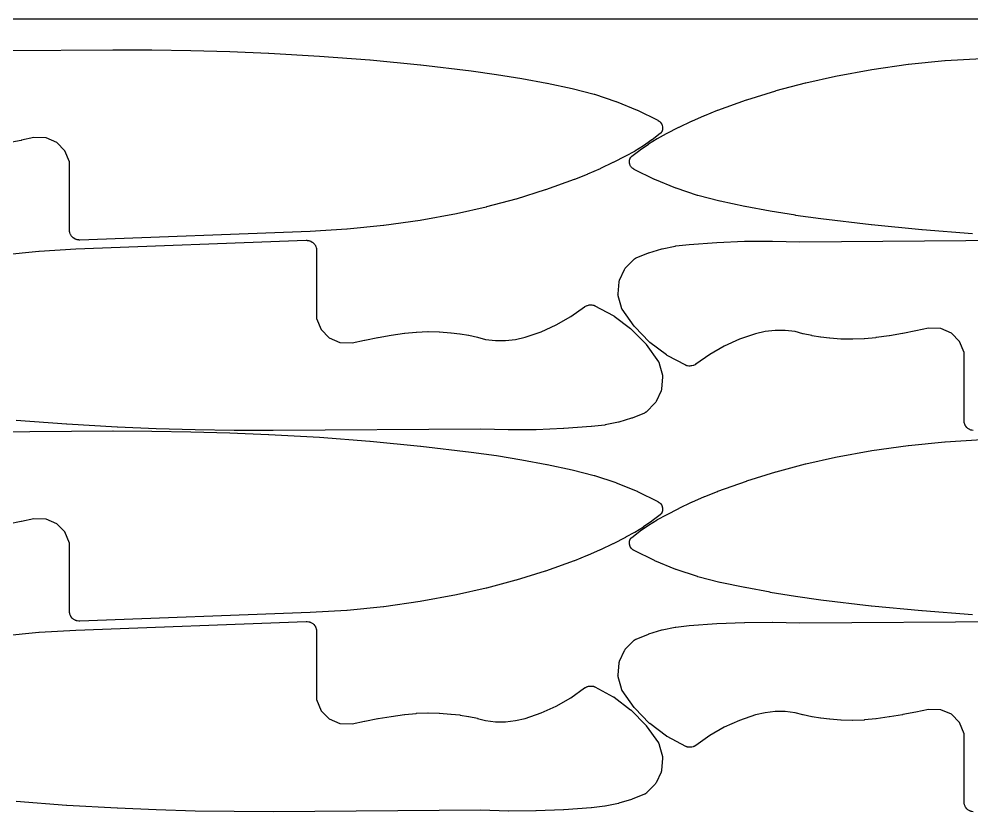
# Model space of a CAD drawing. Header units: metres. Extents: x 0 to 3000, y 0 to 1240.
# Drawn here: x 735.8 to 1070.2, y 961.7 to 1240 of the extents above; entities that cross this region are included whole.
import ezdxf

# ---------------------------------------------------------------- set-up
doc = ezdxf.new("R2010")
doc.units = ezdxf.units.M

msp = doc.modelspace()

# ---------------------------------------------------------------- linework, layer by layer
at = {"color": 7}
msp.add_lwpolyline([(0, 0), (3000, 0), (3000, 1240), (0, 1240), (0, 0)], close=True, dxfattribs=at)
at = {"color": 1}
for points in [[(695.85, 1228.71), (768.73, 1229.23), (768.74, 1229.23), (768.75, 1229.23), (782.4, 1229.18), (782.42, 1229.18), (796.06, 1228.95), (796.09, 1228.95), (809.72, 1228.57), (809.75, 1228.57), (823.38, 1228.02), (823.4, 1228.01), (823.41, 1228.01), (841.18, 1227.02), (841.22, 1227.02), (858.95, 1225.65), (858.99, 1225.65), (876.7, 1223.91), (876.74, 1223.91), (894.41, 1221.81), (894.43, 1221.81), (894.45, 1221.81), (903.32, 1220.56), (903.36, 1220.55), (912.2, 1219.11), (912.24, 1219.1), (921.05, 1217.46), (921.09, 1217.45), (929.86, 1215.61), (929.9, 1215.6), (929.94, 1215.59), (937.61, 1213.62), (937.75, 1213.58), (945.25, 1211.08), (945.38, 1211.04), (952.7, 1208.03), (952.83, 1207.97), (959.93, 1204.47), (959.95, 1204.46), (959.97, 1204.45), (960.03, 1204.41), (960.1, 1204.37), (960.12, 1204.36), (960.14, 1204.35), (960.46, 1204.13), (960.62, 1204.02), (960.77, 1203.89), (960.9, 1203.75), (961.02, 1203.59), (961.23, 1203.28), (961.33, 1203.12), (961.41, 1202.95), (961.48, 1202.77), (961.53, 1202.59), (961.61, 1202.22), (961.65, 1202.03), (961.66, 1201.84), (961.66, 1201.64), (961.63, 1201.45), (961.57, 1201.06), (961.56, 1201.01), (961.55, 1200.96), (961.53, 1200.92), (961.52, 1200.87), (961.51, 1200.82), (961.49, 1200.77), (961.48, 1200.73), (961.46, 1200.69), (961.44, 1200.64), (961.42, 1200.59), (961.4, 1200.55), (961.38, 1200.51), (961.36, 1200.46), (961.34, 1200.41), (961.31, 1200.38), (961.29, 1200.34), (961.26, 1200.29), (961.23, 1200.25), (961.2, 1200.21), (961.18, 1200.17), (961.14, 1200.14), (961.11, 1200.09), (961.08, 1200.06), (961.05, 1200.03), (961.01, 1199.99), (960.97, 1199.95), (960.94, 1199.92), (960.91, 1199.89), (960.86, 1199.86), (960.83, 1199.82), (958.02, 1197.64), (957.93, 1197.57), (955, 1195.54), (954.91, 1195.48), (951.88, 1193.63), (951.78, 1193.57), (948.64, 1191.89), (948.63, 1191.88), (948.61, 1191.87), (944.28, 1189.63), (944.22, 1189.6), (939.82, 1187.5), (939.76, 1187.47), (935.29, 1185.51), (935.23, 1185.49), (930.7, 1183.67), (930.66, 1183.66), (930.63, 1183.65), (920.56, 1180.04), (920.48, 1180.01), (910.27, 1176.83), (910.19, 1176.8), (899.86, 1174.04), (899.78, 1174.02), (889.34, 1171.68), (889.31, 1171.67), (889.27, 1171.67), (876.6, 1169.33), (876.52, 1169.32), (863.78, 1167.51), (863.7, 1167.5), (850.89, 1166.23), (850.8, 1166.22), (837.95, 1165.47), (837.93, 1165.47), (837.91, 1165.47), (757.08, 1162.44), (756.99, 1162.44), (756.9, 1162.44), (756.89, 1162.44), (756.89, 1162.44), (756.8, 1162.45), (756.71, 1162.46), (756.15, 1162.54), (755.97, 1162.58), (755.79, 1162.63), (755.62, 1162.7), (755.46, 1162.79), (754.99, 1163.06), (754.83, 1163.16), (754.69, 1163.27), (754.56, 1163.39), (754.43, 1163.53), (754.09, 1163.95), (753.98, 1164.1), (753.89, 1164.26), (753.81, 1164.43), (753.74, 1164.6), (753.57, 1165.13), (753.56, 1165.15), (753.56, 1165.16), (753.54, 1165.24), (753.52, 1165.32), (753.52, 1165.34), (753.51, 1165.35), (753.5, 1165.43), (753.49, 1165.52), (753.48, 1165.53), (753.48, 1165.55), (753.48, 1165.63), (753.47, 1165.71), (753.47, 1165.73), (753.47, 1165.74), (753.47, 1189.83), (751.89, 1193.75), (751.89, 1193.75), (749.05, 1196.65), (745.33, 1198.28), (740.95, 1198.38), (736.59, 1197.44), (736.55, 1197.43), (731.94, 1196.54)], [(1070.44, 1164.66), (1052.71, 1166.02), (1052.67, 1166.03), (1034.96, 1167.76), (1034.92, 1167.76), (1017.25, 1169.86), (1017.23, 1169.86), (1017.21, 1169.87), (1008.34, 1171.11), (1008.3, 1171.12), (999.46, 1172.56), (999.42, 1172.57), (990.61, 1174.21), (990.57, 1174.22), (981.81, 1176.06), (981.76, 1176.07), (981.72, 1176.08), (974.05, 1178.05), (973.91, 1178.09), (966.41, 1180.59), (966.28, 1180.64), (958.96, 1183.64), (958.84, 1183.7), (951.73, 1187.2), (951.71, 1187.22), (951.69, 1187.23), (951.63, 1187.26), (951.56, 1187.3), (951.54, 1187.31), (951.52, 1187.32), (951.2, 1187.54), (951.04, 1187.65), (950.9, 1187.78), (950.76, 1187.92), (950.64, 1188.08), (950.43, 1188.39), (950.33, 1188.55), (950.25, 1188.72), (950.18, 1188.9), (950.13, 1189.08), (950.05, 1189.45), (950.01, 1189.64), (950, 1189.84), (950, 1190.03), (950.03, 1190.23), (950.09, 1190.61), (950.11, 1190.66), (950.11, 1190.71), (950.13, 1190.75), (950.14, 1190.8), (950.15, 1190.85), (950.17, 1190.9), (950.18, 1190.94), (950.2, 1190.99), (950.22, 1191.03), (950.24, 1191.08), (950.26, 1191.12), (950.28, 1191.17), (950.3, 1191.21), (950.33, 1191.26), (950.35, 1191.3), (950.37, 1191.34), (950.4, 1191.38), (950.43, 1191.42), (950.46, 1191.46), (950.49, 1191.5), (950.52, 1191.54), (950.55, 1191.58), (950.58, 1191.61), (950.61, 1191.65), (950.65, 1191.68), (950.69, 1191.72), (950.72, 1191.75), (950.76, 1191.78), (950.8, 1191.81), (950.84, 1191.85), (953.64, 1194.04), (953.73, 1194.1), (956.66, 1196.13), (956.75, 1196.19), (959.78, 1198.05), (959.88, 1198.1), (963.02, 1199.79), (963.03, 1199.79), (963.05, 1199.8), (967.38, 1202.04), (967.44, 1202.07), (971.84, 1204.17), (971.9, 1204.2), (976.37, 1206.16), (976.43, 1206.18), (980.96, 1208), (981, 1208.01), (981.03, 1208.03), (991.1, 1211.63), (991.18, 1211.66), (1001.39, 1214.85), (1001.47, 1214.87), (1011.8, 1217.63), (1011.88, 1217.65), (1022.32, 1219.99), (1022.35, 1220), (1022.39, 1220.01), (1035.06, 1222.34), (1035.14, 1222.35), (1047.88, 1224.16), (1047.97, 1224.17), (1060.77, 1225.45), (1060.86, 1225.45), (1073.71, 1226.2)], [(729.97, 1157.28), (742.77, 1158.55), (742.86, 1158.56), (755.71, 1159.31), (755.73, 1159.31), (755.75, 1159.31), (836.58, 1162.34), (836.67, 1162.34), (836.76, 1162.34), (836.77, 1162.34), (836.77, 1162.34), (836.86, 1162.33), (836.95, 1162.32), (837.51, 1162.23), (837.69, 1162.2), (837.87, 1162.14), (838.04, 1162.08), (838.21, 1161.99), (838.67, 1161.72), (838.83, 1161.62), (838.97, 1161.51), (839.1, 1161.39), (839.23, 1161.25), (839.57, 1160.83), (839.68, 1160.68), (839.77, 1160.52), (839.86, 1160.35), (839.92, 1160.18), (840.09, 1159.65), (840.1, 1159.63), (840.1, 1159.62), (840.12, 1159.54), (840.14, 1159.46), (840.15, 1159.44), (840.15, 1159.43), (840.16, 1159.34), (840.18, 1159.26), (840.18, 1159.25), (840.18, 1159.23), (840.18, 1159.15), (840.19, 1159.07), (840.19, 1159.05), (840.19, 1159.03), (840.19, 1134.95), (841.77, 1131.03), (841.77, 1131.03), (844.62, 1128.13), (848.33, 1126.5), (852.71, 1126.4), (857.07, 1127.34), (857.11, 1127.35), (861.72, 1128.24), (861.77, 1128.25), (866.4, 1129.03), (866.44, 1129.03), (871.09, 1129.7), (871.13, 1129.71), (871.17, 1129.71), (875.12, 1130.11), (875.24, 1130.12), (879.2, 1130.28), (879.32, 1130.28), (883.28, 1130.2), (883.4, 1130.19), (887.35, 1129.87), (887.38, 1129.87), (887.41, 1129.87), (890.44, 1129.53), (890.55, 1129.51), (893.55, 1129.02), (893.66, 1129), (896.63, 1128.36), (896.73, 1128.33), (899.53, 1127.57), (902.99, 1127.18), (906.51, 1127.18), (910, 1127.57), (913.45, 1128.35), (919, 1130.24), (924.34, 1132.66), (929.42, 1135.58), (934.28, 1139.04), (934.36, 1139.09), (934.44, 1139.14), (934.44, 1139.14), (934.45, 1139.14), (934.53, 1139.18), (934.61, 1139.23), (934.97, 1139.39), (935.14, 1139.46), (935.32, 1139.51), (935.7, 1139.61), (935.88, 1139.64), (936.06, 1139.66), (936.45, 1139.68), (936.64, 1139.68), (936.83, 1139.67), (937.21, 1139.62), (937.28, 1139.61), (937.35, 1139.6), (937.38, 1139.59), (937.41, 1139.58), (937.47, 1139.56), (937.54, 1139.55), (937.57, 1139.54), (937.6, 1139.53), (937.66, 1139.5), (937.72, 1139.48), (937.75, 1139.47), (937.78, 1139.46), (937.84, 1139.43), (937.9, 1139.4), (944.36, 1135.94), (944.49, 1135.86), (944.62, 1135.77), (950.44, 1131.39), (950.56, 1131.29), (950.67, 1131.18), (955.74, 1125.96), (955.85, 1125.84), (955.94, 1125.72), (960.18, 1119.74), (960.21, 1119.69), (960.24, 1119.64), (960.26, 1119.61), (960.28, 1119.57), (960.31, 1119.52), (960.34, 1119.47), (960.35, 1119.43), (960.37, 1119.4), (960.39, 1119.34), (960.42, 1119.29), (960.43, 1119.25), (960.44, 1119.21), (960.46, 1119.16), (960.48, 1119.11), (961.59, 1114.99), (961.63, 1114.82), (961.65, 1114.64), (961.66, 1114.47), (961.65, 1114.29), (961.29, 1110.16), (961.27, 1109.99), (961.23, 1109.82), (961.18, 1109.66), (961.11, 1109.5), (959.38, 1105.74), (959.3, 1105.58), (959.2, 1105.43), (959.09, 1105.29), (958.98, 1105.16), (955.96, 1102.15), (955.96, 1102.14), (955.95, 1102.14), (955.88, 1102.08), (955.82, 1102.02), (955.81, 1102.01), (955.81, 1102.01), (955.73, 1101.95), (955.66, 1101.9), (955.65, 1101.9), (955.65, 1101.89), (955.57, 1101.85), (955.49, 1101.8), (955.48, 1101.8), (955.48, 1101.79), (955.4, 1101.75), (955.31, 1101.71), (955.31, 1101.71), (955.3, 1101.71), (950.96, 1099.94), (950.78, 1099.88), (946.31, 1098.53), (946.13, 1098.48), (941.55, 1097.54), (941.37, 1097.51), (936.71, 1097), (936.67, 1096.99), (936.64, 1096.99), (926.99, 1096.27), (926.92, 1096.27), (917.25, 1095.88), (917.19, 1095.88), (907.52, 1095.81), (907.45, 1095.81), (897.81, 1096.07), (824.93, 1095.55), (824.92, 1095.55), (824.91, 1095.55), (811.26, 1095.6), (811.24, 1095.6), (797.6, 1095.83), (797.57, 1095.83), (783.94, 1096.21), (783.91, 1096.21), (770.28, 1096.76), (770.26, 1096.76), (770.25, 1096.76), (752.49, 1097.76), (752.44, 1097.76), (734.71, 1099.13)], [(1070.71, 1095.57), (1070.15, 1095.65), (1069.97, 1095.69), (1069.79, 1095.74), (1069.62, 1095.81), (1069.46, 1095.9), (1068.99, 1096.17), (1068.83, 1096.27), (1068.69, 1096.38), (1068.56, 1096.5), (1068.43, 1096.64), (1068.09, 1097.06), (1067.98, 1097.21), (1067.89, 1097.37), (1067.81, 1097.53), (1067.74, 1097.71), (1067.57, 1098.24), (1067.56, 1098.26), (1067.56, 1098.27), (1067.54, 1098.35), (1067.52, 1098.43), (1067.52, 1098.45), (1067.51, 1098.46), (1067.5, 1098.54), (1067.49, 1098.62), (1067.48, 1098.64), (1067.48, 1098.66), (1067.48, 1098.74), (1067.47, 1098.82), (1067.47, 1098.83), (1067.47, 1098.85), (1067.47, 1122.94), (1065.89, 1126.86), (1065.89, 1126.86), (1063.05, 1129.76), (1059.33, 1131.39), (1054.95, 1131.49), (1050.59, 1130.54), (1050.55, 1130.53), (1045.94, 1129.65), (1045.89, 1129.64), (1041.26, 1128.86), (1041.22, 1128.85), (1036.57, 1128.19), (1036.53, 1128.18), (1036.49, 1128.17), (1032.54, 1127.78), (1032.42, 1127.77), (1028.46, 1127.61), (1028.34, 1127.61), (1024.38, 1127.69), (1024.26, 1127.7), (1020.31, 1128.02), (1020.28, 1128.02), (1020.25, 1128.02), (1017.22, 1128.36), (1017.11, 1128.37), (1014.11, 1128.86), (1014.01, 1128.88), (1011.03, 1129.53), (1010.93, 1129.55), (1008.13, 1130.31), (1004.67, 1130.71), (1001.15, 1130.71), (997.66, 1130.32), (994.21, 1129.54), (988.66, 1127.65), (983.32, 1125.23), (978.24, 1122.31), (973.38, 1118.85), (973.3, 1118.8), (973.22, 1118.75), (973.22, 1118.75), (973.21, 1118.74), (973.13, 1118.7), (973.05, 1118.66), (972.69, 1118.5), (972.52, 1118.43), (972.34, 1118.37), (971.96, 1118.28), (971.78, 1118.24), (971.6, 1118.23), (971.21, 1118.2), (971.02, 1118.2), (970.83, 1118.22), (970.45, 1118.27), (970.38, 1118.28), (970.32, 1118.29), (970.28, 1118.3), (970.25, 1118.3), (970.19, 1118.32), (970.13, 1118.34), (970.1, 1118.35), (970.06, 1118.36), (970, 1118.38), (969.94, 1118.4), (969.91, 1118.42), (969.88, 1118.43), (969.82, 1118.46), (969.76, 1118.49), (963.3, 1121.95), (963.17, 1122.03), (963.04, 1122.11), (957.22, 1126.5), (957.11, 1126.6), (956.99, 1126.7), (951.92, 1131.93), (951.81, 1132.05), (951.72, 1132.17), (947.48, 1138.15), (947.45, 1138.2), (947.42, 1138.24), (947.4, 1138.28), (947.38, 1138.31), (947.35, 1138.36), (947.32, 1138.41), (947.31, 1138.45), (947.29, 1138.49), (947.27, 1138.54), (947.25, 1138.59), (947.23, 1138.63), (947.22, 1138.67), (947.2, 1138.73), (947.19, 1138.78), (946.07, 1142.9), (946.03, 1143.07), (946.01, 1143.24), (946, 1143.42), (946.01, 1143.59), (946.37, 1147.72), (946.39, 1147.89), (946.43, 1148.06), (946.48, 1148.23), (946.55, 1148.39), (948.28, 1152.15), (948.37, 1152.3), (948.46, 1152.45), (948.57, 1152.59), (948.68, 1152.72), (951.7, 1155.74), (951.7, 1155.74), (951.71, 1155.75), (951.78, 1155.81), (951.84, 1155.87), (951.85, 1155.87), (951.86, 1155.88), (951.93, 1155.93), (952, 1155.99), (952.01, 1155.99), (952.01, 1156), (952.09, 1156.04), (952.17, 1156.09), (952.18, 1156.09), (952.18, 1156.09), (952.27, 1156.13), (952.35, 1156.17), (952.35, 1156.17), (952.36, 1156.18), (956.7, 1157.94), (956.88, 1158), (961.35, 1159.36), (961.53, 1159.4), (966.11, 1160.34), (966.29, 1160.37), (970.95, 1160.89), (970.99, 1160.89), (971.02, 1160.9), (980.67, 1161.61), (980.74, 1161.62), (990.41, 1162.01), (990.47, 1162.01), (1000.15, 1162.08), (1000.21, 1162.07), (1009.85, 1161.82), (1082.73, 1162.34)], [(695.85, 1094.92), (768.73, 1095.45), (768.74, 1095.45), (768.75, 1095.45), (782.4, 1095.39), (782.42, 1095.39), (796.06, 1095.17), (796.09, 1095.17), (809.72, 1094.78), (809.75, 1094.78), (823.38, 1094.23), (823.4, 1094.23), (823.41, 1094.23), (841.18, 1093.23), (841.22, 1093.23), (858.95, 1091.86), (858.99, 1091.86), (876.7, 1090.13), (876.74, 1090.12), (894.41, 1088.03), (894.43, 1088.02), (894.45, 1088.02), (903.32, 1086.77), (903.36, 1086.77), (912.2, 1085.32), (912.24, 1085.31), (921.05, 1083.67), (921.09, 1083.66), (929.86, 1081.83), (929.9, 1081.82), (929.94, 1081.81), (937.61, 1079.83), (937.75, 1079.79), (945.25, 1077.3), (945.38, 1077.25), (952.7, 1074.24), (952.83, 1074.19), (959.93, 1070.68), (959.95, 1070.67), (959.97, 1070.66), (960.03, 1070.62), (960.1, 1070.59), (960.12, 1070.57), (960.14, 1070.56), (960.46, 1070.35), (960.62, 1070.23), (960.77, 1070.11), (960.9, 1069.96), (961.02, 1069.81), (961.23, 1069.5), (961.33, 1069.34), (961.41, 1069.16), (961.48, 1068.99), (961.53, 1068.8), (961.61, 1068.44), (961.65, 1068.24), (961.66, 1068.05), (961.66, 1067.85), (961.63, 1067.66), (961.57, 1067.28), (961.56, 1067.23), (961.55, 1067.18), (961.53, 1067.13), (961.52, 1067.09), (961.51, 1067.04), (961.49, 1066.99), (961.48, 1066.94), (961.46, 1066.9), (961.44, 1066.85), (961.42, 1066.8), (961.4, 1066.76), (961.38, 1066.72), (961.36, 1066.68), (961.34, 1066.63), (961.31, 1066.59), (961.29, 1066.55), (961.26, 1066.51), (961.23, 1066.46), (961.2, 1066.43), (961.18, 1066.39), (961.14, 1066.35), (961.11, 1066.31), (961.08, 1066.28), (961.05, 1066.24), (961.01, 1066.2), (960.97, 1066.17), (960.94, 1066.14), (960.91, 1066.1), (960.86, 1066.07), (960.83, 1066.04), (958.02, 1063.85), (957.93, 1063.78), (955, 1061.76), (954.91, 1061.7), (951.88, 1059.84), (951.78, 1059.78), (948.64, 1058.1), (948.63, 1058.09), (948.61, 1058.09), (944.28, 1055.84), (944.22, 1055.82), (939.82, 1053.71), (939.76, 1053.69), (935.29, 1051.73), (935.23, 1051.7), (930.7, 1049.89), (930.66, 1049.88), (930.63, 1049.86), (920.56, 1046.25), (920.48, 1046.23), (910.27, 1043.04), (910.19, 1043.02), (899.86, 1040.25), (899.78, 1040.23), (889.34, 1037.9), (889.31, 1037.89), (889.27, 1037.88), (876.6, 1035.55), (876.52, 1035.53), (863.78, 1033.73), (863.7, 1033.72), (850.89, 1032.44), (850.8, 1032.43), (837.95, 1031.68), (837.93, 1031.68), (837.91, 1031.68), (757.08, 1028.65), (756.99, 1028.65), (756.9, 1028.66), (756.89, 1028.66), (756.89, 1028.66), (756.8, 1028.67), (756.71, 1028.68), (756.15, 1028.76), (755.97, 1028.8), (755.79, 1028.85), (755.62, 1028.92), (755.46, 1029), (754.99, 1029.27), (754.83, 1029.37), (754.69, 1029.48), (754.56, 1029.61), (754.43, 1029.74), (754.09, 1030.16), (753.98, 1030.31), (753.89, 1030.47), (753.81, 1030.64), (753.74, 1030.81), (753.57, 1031.35), (753.56, 1031.36), (753.56, 1031.38), (753.54, 1031.46), (753.52, 1031.54), (753.52, 1031.55), (753.51, 1031.57), (753.5, 1031.65), (753.49, 1031.73), (753.48, 1031.75), (753.48, 1031.76), (753.48, 1031.84), (753.47, 1031.93), (753.47, 1031.94), (753.47, 1031.96), (753.47, 1056.05), (751.89, 1059.97), (751.89, 1059.97), (749.05, 1062.86), (745.33, 1064.5), (740.95, 1064.6), (736.59, 1063.65), (736.55, 1063.64), (731.94, 1062.75)], [(1070.44, 1030.87), (1052.71, 1032.24), (1052.67, 1032.24), (1034.96, 1033.97), (1034.92, 1033.98), (1017.25, 1036.07), (1017.23, 1036.08), (1017.21, 1036.08), (1008.34, 1037.33), (1008.3, 1037.33), (999.46, 1038.78), (999.42, 1038.79), (990.61, 1040.43), (990.57, 1040.44), (981.81, 1042.27), (981.76, 1042.28), (981.72, 1042.29), (974.05, 1044.27), (973.91, 1044.31), (966.41, 1046.8), (966.28, 1046.85), (958.96, 1049.86), (958.84, 1049.91), (951.73, 1053.42), (951.71, 1053.43), (951.69, 1053.44), (951.63, 1053.48), (951.56, 1053.51), (951.54, 1053.53), (951.52, 1053.54), (951.2, 1053.75), (951.04, 1053.87), (950.9, 1054), (950.76, 1054.14), (950.64, 1054.29), (950.43, 1054.6), (950.33, 1054.77), (950.25, 1054.94), (950.18, 1055.11), (950.13, 1055.3), (950.05, 1055.66), (950.01, 1055.86), (950, 1056.05), (950, 1056.25), (950.03, 1056.44), (950.09, 1056.82), (950.11, 1056.87), (950.11, 1056.92), (950.13, 1056.97), (950.14, 1057.01), (950.15, 1057.06), (950.17, 1057.11), (950.18, 1057.16), (950.2, 1057.2), (950.22, 1057.25), (950.24, 1057.3), (950.26, 1057.34), (950.28, 1057.38), (950.3, 1057.43), (950.33, 1057.47), (950.35, 1057.51), (950.37, 1057.55), (950.4, 1057.59), (950.43, 1057.64), (950.46, 1057.67), (950.49, 1057.71), (950.52, 1057.75), (950.55, 1057.79), (950.58, 1057.83), (950.61, 1057.86), (950.65, 1057.9), (950.69, 1057.93), (950.72, 1057.96), (950.76, 1058), (950.8, 1058.03), (950.84, 1058.06), (953.64, 1060.25), (953.73, 1060.32), (956.66, 1062.34), (956.75, 1062.4), (959.78, 1064.26), (959.88, 1064.32), (963.02, 1066), (963.03, 1066.01), (963.05, 1066.01), (967.38, 1068.26), (967.44, 1068.28), (971.84, 1070.39), (971.9, 1070.41), (976.37, 1072.37), (976.43, 1072.4), (980.96, 1074.21), (981, 1074.22), (981.03, 1074.24), (991.1, 1077.85), (991.18, 1077.87), (1001.39, 1081.06), (1001.47, 1081.08), (1011.8, 1083.85), (1011.88, 1083.87), (1022.32, 1086.21), (1022.35, 1086.21), (1022.39, 1086.22), (1035.06, 1088.55), (1035.14, 1088.57), (1047.88, 1090.37), (1047.97, 1090.38), (1060.77, 1091.66), (1060.86, 1091.67), (1073.71, 1092.42)], [(729.97, 1023.49), (742.77, 1024.77), (742.86, 1024.77), (755.71, 1025.52), (755.73, 1025.52), (755.75, 1025.53), (836.58, 1028.55), (836.67, 1028.55), (836.76, 1028.55), (836.77, 1028.55), (836.77, 1028.55), (836.86, 1028.54), (836.95, 1028.53), (837.51, 1028.45), (837.69, 1028.41), (837.87, 1028.36), (838.04, 1028.29), (838.21, 1028.2), (838.67, 1027.93), (838.83, 1027.84), (838.97, 1027.72), (839.1, 1027.6), (839.23, 1027.46), (839.57, 1027.04), (839.68, 1026.89), (839.77, 1026.74), (839.86, 1026.57), (839.92, 1026.39), (840.09, 1025.86), (840.1, 1025.85), (840.1, 1025.83), (840.12, 1025.75), (840.14, 1025.67), (840.15, 1025.66), (840.15, 1025.64), (840.16, 1025.56), (840.18, 1025.48), (840.18, 1025.46), (840.18, 1025.45), (840.18, 1025.36), (840.19, 1025.28), (840.19, 1025.27), (840.19, 1025.25), (840.19, 1001.16), (841.77, 997.24), (841.77, 997.24), (844.62, 994.34), (848.33, 992.71), (852.71, 992.61), (857.07, 993.56), (857.11, 993.57), (861.72, 994.45), (861.77, 994.46), (866.4, 995.24), (866.44, 995.25), (871.09, 995.92), (871.13, 995.92), (871.17, 995.93), (875.12, 996.32), (875.24, 996.33), (879.2, 996.49), (879.32, 996.49), (883.28, 996.41), (883.4, 996.41), (887.35, 996.08), (887.38, 996.08), (887.41, 996.08), (890.44, 995.74), (890.55, 995.73), (893.55, 995.24), (893.66, 995.22), (896.63, 994.57), (896.73, 994.55), (899.53, 993.79), (902.99, 993.39), (906.51, 993.39), (910, 993.78), (913.45, 994.56), (919, 996.45), (924.34, 998.87), (929.42, 1001.79), (934.28, 1005.25), (934.36, 1005.3), (934.44, 1005.35), (934.44, 1005.35), (934.45, 1005.36), (934.53, 1005.4), (934.61, 1005.44), (934.97, 1005.6), (935.14, 1005.67), (935.32, 1005.73), (935.7, 1005.82), (935.88, 1005.86), (936.06, 1005.88), (936.45, 1005.9), (936.64, 1005.9), (936.83, 1005.88), (937.21, 1005.83), (937.28, 1005.82), (937.35, 1005.81), (937.38, 1005.8), (937.41, 1005.8), (937.47, 1005.78), (937.54, 1005.76), (937.57, 1005.75), (937.6, 1005.74), (937.66, 1005.72), (937.72, 1005.7), (937.75, 1005.68), (937.78, 1005.67), (937.84, 1005.64), (937.9, 1005.61), (944.36, 1002.15), (944.49, 1002.07), (944.62, 1001.99), (950.44, 997.6), (950.56, 997.5), (950.67, 997.4), (955.74, 992.17), (955.85, 992.05), (955.94, 991.93), (960.18, 985.95), (960.21, 985.9), (960.24, 985.86), (960.26, 985.82), (960.28, 985.79), (960.31, 985.74), (960.34, 985.69), (960.35, 985.65), (960.37, 985.61), (960.39, 985.56), (960.42, 985.51), (960.43, 985.47), (960.44, 985.43), (960.46, 985.37), (960.48, 985.32), (961.59, 981.2), (961.63, 981.03), (961.65, 980.86), (961.66, 980.68), (961.65, 980.51), (961.29, 976.38), (961.27, 976.21), (961.23, 976.04), (961.18, 975.87), (961.11, 975.71), (959.38, 971.95), (959.3, 971.8), (959.2, 971.65), (959.09, 971.51), (958.98, 971.38), (955.96, 968.36), (955.96, 968.36), (955.95, 968.35), (955.88, 968.29), (955.82, 968.23), (955.81, 968.23), (955.81, 968.22), (955.73, 968.17), (955.66, 968.11), (955.65, 968.11), (955.65, 968.11), (955.57, 968.06), (955.49, 968.01), (955.48, 968.01), (955.48, 968.01), (955.4, 967.97), (955.31, 967.93), (955.31, 967.93), (955.3, 967.92), (950.96, 966.16), (950.78, 966.1), (946.31, 964.74), (946.13, 964.7), (941.55, 963.76), (941.37, 963.73), (936.71, 963.21), (936.67, 963.21), (936.64, 963.2), (926.99, 962.49), (926.92, 962.48), (917.25, 962.09), (917.19, 962.09), (907.52, 962.03), (907.45, 962.03), (897.81, 962.28), (824.93, 961.76), (824.92, 961.76), (824.91, 961.76), (811.26, 961.82), (811.24, 961.82), (797.6, 962.04), (797.57, 962.04), (783.94, 962.43), (783.91, 962.43), (770.28, 962.98), (770.26, 962.98), (770.25, 962.98), (752.49, 963.98), (752.44, 963.98), (734.71, 965.34)], [(1070.71, 961.78), (1070.15, 961.87), (1069.97, 961.9), (1069.79, 961.96), (1069.62, 962.03), (1069.46, 962.11), (1068.99, 962.38), (1068.83, 962.48), (1068.69, 962.59), (1068.56, 962.72), (1068.43, 962.85), (1068.09, 963.27), (1067.98, 963.42), (1067.89, 963.58), (1067.81, 963.75), (1067.74, 963.92), (1067.57, 964.45), (1067.56, 964.47), (1067.56, 964.49), (1067.54, 964.56), (1067.52, 964.64), (1067.52, 964.66), (1067.51, 964.68), (1067.5, 964.76), (1067.49, 964.84), (1067.48, 964.85), (1067.48, 964.87), (1067.48, 964.95), (1067.47, 965.03), (1067.47, 965.05), (1067.47, 965.07), (1067.47, 989.15), (1065.89, 993.07), (1065.89, 993.07), (1063.05, 995.97), (1059.33, 997.6), (1054.95, 997.7), (1050.59, 996.76), (1050.55, 996.75), (1045.94, 995.86), (1045.89, 995.85), (1041.26, 995.07), (1041.22, 995.07), (1036.57, 994.4), (1036.53, 994.4), (1036.49, 994.39), (1032.54, 993.99), (1032.42, 993.98), (1028.46, 993.82), (1028.34, 993.82), (1024.38, 993.9), (1024.26, 993.91), (1020.31, 994.23), (1020.28, 994.23), (1020.25, 994.24), (1017.22, 994.57), (1017.11, 994.59), (1014.11, 995.08), (1014.01, 995.1), (1011.03, 995.74), (1010.93, 995.77), (1008.13, 996.53), (1004.67, 996.92), (1001.15, 996.92), (997.66, 996.53), (994.21, 995.75), (988.66, 993.86), (983.32, 991.45), (978.24, 988.53), (973.38, 985.06), (973.3, 985.01), (973.22, 984.97), (973.22, 984.96), (973.21, 984.96), (973.13, 984.92), (973.05, 984.87), (972.69, 984.71), (972.52, 984.64), (972.34, 984.59), (971.96, 984.49), (971.78, 984.46), (971.6, 984.44), (971.21, 984.42), (971.02, 984.42), (970.83, 984.43), (970.45, 984.48), (970.38, 984.49), (970.32, 984.5), (970.28, 984.51), (970.25, 984.52), (970.19, 984.54), (970.13, 984.55), (970.1, 984.56), (970.06, 984.57), (970, 984.6), (969.94, 984.62), (969.91, 984.63), (969.88, 984.64), (969.82, 984.67), (969.76, 984.7), (963.3, 988.16), (963.17, 988.24), (963.04, 988.33), (957.22, 992.71), (957.11, 992.81), (956.99, 992.92), (951.92, 998.15), (951.81, 998.26), (951.72, 998.38), (947.48, 1004.36), (947.45, 1004.41), (947.42, 1004.46), (947.4, 1004.49), (947.38, 1004.53), (947.35, 1004.58), (947.32, 1004.63), (947.31, 1004.67), (947.29, 1004.7), (947.27, 1004.76), (947.25, 1004.81), (947.23, 1004.85), (947.22, 1004.89), (947.2, 1004.94), (947.19, 1005), (946.07, 1009.11), (946.03, 1009.28), (946.01, 1009.46), (946, 1009.63), (946.01, 1009.81), (946.37, 1013.94), (946.39, 1014.11), (946.43, 1014.28), (946.48, 1014.44), (946.55, 1014.6), (948.28, 1018.36), (948.37, 1018.52), (948.46, 1018.67), (948.57, 1018.81), (948.68, 1018.94), (951.7, 1021.95), (951.7, 1021.96), (951.71, 1021.96), (951.78, 1022.02), (951.84, 1022.08), (951.85, 1022.09), (951.86, 1022.09), (951.93, 1022.15), (952, 1022.2), (952.01, 1022.21), (952.01, 1022.21), (952.09, 1022.26), (952.17, 1022.3), (952.18, 1022.31), (952.18, 1022.31), (952.27, 1022.35), (952.35, 1022.39), (952.35, 1022.39), (952.36, 1022.39), (956.7, 1024.16), (956.88, 1024.22), (961.35, 1025.57), (961.53, 1025.62), (966.11, 1026.56), (966.29, 1026.59), (970.95, 1027.1), (970.99, 1027.11), (971.02, 1027.11), (980.67, 1027.83), (980.74, 1027.83), (990.41, 1028.22), (990.47, 1028.22), (1000.15, 1028.29), (1000.21, 1028.29), (1009.85, 1028.03), (1082.73, 1028.55)]]:
    msp.add_lwpolyline(points, dxfattribs=at)

doc.saveas('drawing.dxf')
